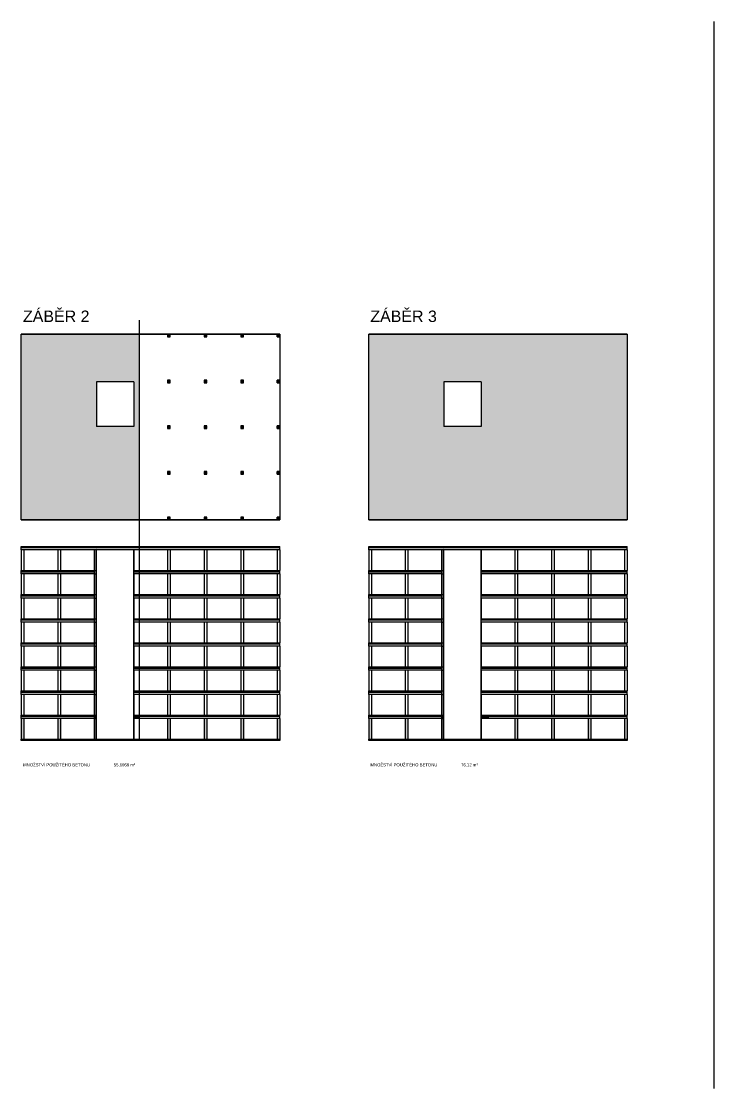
# Model space of a CAD drawing. Header units: millimetres. Extents: x 1924 to 471109, y -30014 to 109986.
# Drawn here: x 246062 to 336938, y -30014 to 109986 of the extents above; entities that cross this region are included whole.
import ezdxf

# ---------------------------------------------------------------- set-up
doc = ezdxf.new("R2010")
doc.units = ezdxf.units.MM
doc.header["$LTSCALE"] = 100
for name, color, linetype, plot in [('neviditelna', 176, 'Continuous', False), ('POJMENOVANI', 255, 'Continuous', False), ('ZAREZYYYY', 255, 'Continuous', False)]:
    doc.layers.add(name, color=color, linetype=linetype, plot=plot)
doc.layers.add('nosne steny', color=140, linetype='Continuous', lineweight=30, plot=False)
doc.layers.add('zabery', color=210, linetype='Continuous')
doc.styles.add('osy', font='arial.ttf', dxfattribs={"height": 400})

msp = doc.modelspace()

# ---------------------------------------------------------------- hatches: boundary and pattern name
at = {"layer": 'neviditelna'}
h = msp.add_hatch(color=3, dxfattribs=at)
h.dxf.hatch_style = 1
h.paths.add_polyline_path([(261512.141, 68933.01), (246062.141, 68933.01), (246062.141, 44583.01), (261512.141, 44583.01)])
h.paths.add_polyline_path([(255912.141, 56833.01), (255912.141, 62683.01), (260812.141, 62683.01), (260812.141, 56833.01)], flags=16)
h.paths.add_polyline_path([(307104.477, 68933.01), (291654.477, 68933.01), (291654.477, 44583.01), (307104.477, 44583.01)])
h.paths.add_polyline_path([(301504.477, 56833.01), (301504.477, 62683.01), (306404.477, 62683.01), (306404.477, 56833.01)], flags=16)
h.paths.add_polyline_path([(307104.477, 44583.01), (325604.477, 44583.01), (325604.477, 68933.01), (307104.477, 68933.01)])
h = msp.add_hatch(color=3, dxfattribs=at)
h.dxf.hatch_style = 1
h.paths.add_polyline_path([(260812.141, 18832.893), (260812.141, 18542.893), (261512.141, 18542.893), (261512.141, 18832.893)])
h.paths.add_polyline_path([(261512.141, 18832.893), (261512.141, 18992.893), (260812.141, 18992.893), (260812.141, 18832.893)])
at = {"layer": 'ZAREZYYYY'}
h = msp.add_hatch(color=1, dxfattribs=at)
h.dxf.hatch_style = 1
h.paths.add_polyline_path([(265612.141, 68933.01), (265262.141, 68933.01), (265262.141, 68583.01), (265612.141, 68583.01)])
h = msp.add_hatch(color=1, dxfattribs=at)
h.dxf.hatch_style = 1
h.paths.add_polyline_path([(270412.141, 68933.01), (270062.141, 68933.01), (270062.141, 68583.01), (270412.141, 68583.01)])
h = msp.add_hatch(color=1, dxfattribs=at)
h.dxf.hatch_style = 1
h.paths.add_polyline_path([(275212.141, 68933.01), (274862.141, 68933.01), (274862.141, 68583.01), (275212.141, 68583.01)])
h = msp.add_hatch(color=1, dxfattribs=at)
h.dxf.hatch_style = 1
h.paths.add_polyline_path([(280012.141, 68933.01), (279662.141, 68933.01), (279662.141, 68583.01), (280012.141, 68583.01)])
h = msp.add_hatch(color=1, dxfattribs=at)
h.dxf.hatch_style = 1
h.paths.add_polyline_path([(265612.141, 62933.01), (265262.141, 62933.01), (265262.141, 62583.01), (265612.141, 62583.01)])
h = msp.add_hatch(color=1, dxfattribs=at)
h.dxf.hatch_style = 1
h.paths.add_polyline_path([(270412.141, 62933.01), (270062.141, 62933.01), (270062.141, 62583.01), (270412.141, 62583.01)])
h = msp.add_hatch(color=1, dxfattribs=at)
h.dxf.hatch_style = 1
h.paths.add_polyline_path([(275212.141, 62933.01), (274862.141, 62933.01), (274862.141, 62583.01), (275212.141, 62583.01)])
h = msp.add_hatch(color=1, dxfattribs=at)
h.dxf.hatch_style = 1
h.paths.add_polyline_path([(280012.141, 62933.01), (279662.141, 62933.01), (279662.141, 62583.01), (280012.141, 62583.01)])
h = msp.add_hatch(color=1, dxfattribs=at)
h.dxf.hatch_style = 1
h.paths.add_polyline_path([(265612.141, 56933.01), (265262.141, 56933.01), (265262.141, 56583.01), (265612.141, 56583.01)])
h = msp.add_hatch(color=1, dxfattribs=at)
h.dxf.hatch_style = 1
h.paths.add_polyline_path([(270412.141, 56933.01), (270062.141, 56933.01), (270062.141, 56583.01), (270412.141, 56583.01)])
h = msp.add_hatch(color=1, dxfattribs=at)
h.dxf.hatch_style = 1
h.paths.add_polyline_path([(275212.141, 56933.01), (274862.141, 56933.01), (274862.141, 56583.01), (275212.141, 56583.01)])
h = msp.add_hatch(color=1, dxfattribs=at)
h.dxf.hatch_style = 1
h.paths.add_polyline_path([(280012.141, 56933.01), (279662.141, 56933.01), (279662.141, 56583.01), (280012.141, 56583.01)])
h = msp.add_hatch(color=1, dxfattribs=at)
h.dxf.hatch_style = 1
h.paths.add_polyline_path([(265612.141, 50933.01), (265262.141, 50933.01), (265262.141, 50583.01), (265612.141, 50583.01)])
h = msp.add_hatch(color=1, dxfattribs=at)
h.dxf.hatch_style = 1
h.paths.add_polyline_path([(270412.141, 50933.01), (270062.141, 50933.01), (270062.141, 50583.01), (270412.141, 50583.01)])
h = msp.add_hatch(color=1, dxfattribs=at)
h.dxf.hatch_style = 1
h.paths.add_polyline_path([(275212.141, 50933.01), (274862.141, 50933.01), (274862.141, 50583.01), (275212.141, 50583.01)])
h = msp.add_hatch(color=1, dxfattribs=at)
h.dxf.hatch_style = 1
h.paths.add_polyline_path([(280012.141, 50933.01), (279662.141, 50933.01), (279662.141, 50583.01), (280012.141, 50583.01)])
h = msp.add_hatch(color=1, dxfattribs=at)
h.dxf.hatch_style = 1
h.paths.add_polyline_path([(265612.141, 44933.01), (265262.141, 44933.01), (265262.141, 44583.01), (265612.141, 44583.01)])
h = msp.add_hatch(color=1, dxfattribs=at)
h.dxf.hatch_style = 1
h.paths.add_polyline_path([(270412.141, 44933.01), (270062.141, 44933.01), (270062.141, 44583.01), (270412.141, 44583.01)])
h = msp.add_hatch(color=1, dxfattribs=at)
h.dxf.hatch_style = 1
h.paths.add_polyline_path([(275212.141, 44933.01), (274862.141, 44933.01), (274862.141, 44583.01), (275212.141, 44583.01)])
h = msp.add_hatch(color=1, dxfattribs=at)
h.dxf.hatch_style = 1
h.paths.add_polyline_path([(280012.141, 44933.01), (279662.141, 44933.01), (279662.141, 44583.01), (280012.141, 44583.01)])
h = msp.add_hatch(color=3, dxfattribs=at)
h.dxf.hatch_style = 1
h.paths.add_polyline_path([(255662.141, 18992.893), (246062.141, 18992.893), (246062.141, 18832.893), (255662.141, 18832.893)])
h = msp.add_hatch(color=3, dxfattribs=at)
h.dxf.hatch_style = 1
h.paths.add_polyline_path([(255662.141, 18992.893), (246062.141, 18992.893), (246062.141, 18832.893), (255662.141, 18832.893)])
h = msp.add_hatch(color=3, dxfattribs=at)
h.dxf.hatch_style = 1
h.paths.add_polyline_path([(255662.141, 18832.893), (246062.141, 18832.893), (246062.141, 18542.893), (255662.141, 18542.893)])
h = msp.add_hatch(color=3, dxfattribs=at)
h.dxf.hatch_style = 1
h.paths.add_polyline_path([(255662.141, 18832.893), (246062.141, 18832.893), (246062.141, 18542.893), (255662.141, 18542.893)])
h = msp.add_hatch(color=1, dxfattribs=at)
h.dxf.hatch_style = 1
h.paths.add_polyline_path([(246412.141, 18542.893), (246062.141, 18542.893), (246062.141, 15832.893), (246412.141, 15832.893)])
at = {"layer": 'ZAREZYYYY', "true_color": 0xcd2027}
h = msp.add_hatch(color=242, dxfattribs=at)
h.dxf.hatch_style = 1
h.paths.add_polyline_path([(246062.141, 15832.893), (246412.141, 15832.893), (246412.141, 18542.893), (246062.141, 18542.893)])
h = msp.add_hatch(color=242, dxfattribs=at)
h.dxf.hatch_style = 1
h.paths.add_polyline_path([(246062.141, 15832.893), (246412.141, 15832.893), (246412.141, 18542.893), (246062.141, 18542.893)])
at = {"layer": 'ZAREZYYYY'}
h = msp.add_hatch(color=1, dxfattribs=at)
h.dxf.hatch_style = 1
h.paths.add_polyline_path([(251212.141, 18542.893), (250862.141, 18542.893), (250862.141, 15832.893), (251212.141, 15832.893)])
at = {"layer": 'ZAREZYYYY', "true_color": 0xcd2027}
h = msp.add_hatch(color=242, dxfattribs=at)
h.dxf.hatch_style = 1
h.paths.add_polyline_path([(250862.141, 15832.893), (251212.141, 15832.893), (251212.141, 18542.893), (250862.141, 18542.893)])
h = msp.add_hatch(color=242, dxfattribs=at)
h.dxf.hatch_style = 1
h.paths.add_polyline_path([(250862.141, 15832.893), (251212.141, 15832.893), (251212.141, 18542.893), (250862.141, 18542.893)])
at = {"layer": 'ZAREZYYYY'}
h = msp.add_hatch(color=3, dxfattribs=at)
h.dxf.hatch_style = 1
h.paths.add_polyline_path([(255912.141, 18992.893), (255662.141, 18992.893), (255662.141, 18542.893), (255912.141, 18542.893)])
h = msp.add_hatch(color=3, dxfattribs=at)
h.dxf.hatch_style = 1
h.paths.add_polyline_path([(255912.141, 18992.893), (255662.141, 18992.893), (255662.141, 18542.893), (255912.141, 18542.893)])
h = msp.add_hatch(color=1, dxfattribs=at)
h.dxf.hatch_style = 1
h.paths.add_polyline_path([(255912.141, 18542.893), (255662.141, 18542.893), (255662.141, 15832.893), (255912.141, 15832.893)])
h = msp.add_hatch(color=1, dxfattribs=at)
h.dxf.hatch_style = 1
h.paths.add_polyline_path([(255912.141, 18542.893), (255662.141, 18542.893), (255662.141, 15832.893), (255912.141, 15832.893)])
h = msp.add_hatch(color=1, dxfattribs=at)
h.dxf.hatch_style = 1
h.paths.add_polyline_path([(265612.141, 18542.893), (265262.141, 18542.893), (265262.141, 15832.893), (265612.141, 15832.893)])
h = msp.add_hatch(color=1, dxfattribs=at)
h.dxf.hatch_style = 1
h.paths.add_polyline_path([(265612.141, 18542.893), (265262.141, 18542.893), (265262.141, 15832.893), (265612.141, 15832.893)])
h = msp.add_hatch(color=1, dxfattribs=at)
h.dxf.hatch_style = 1
h.paths.add_polyline_path([(270412.141, 18542.893), (270062.141, 18542.893), (270062.141, 15832.893), (270412.141, 15832.893)])
h = msp.add_hatch(color=1, dxfattribs=at)
h.dxf.hatch_style = 1
h.paths.add_polyline_path([(270412.141, 18542.893), (270062.141, 18542.893), (270062.141, 15832.893), (270412.141, 15832.893)])
h = msp.add_hatch(color=1, dxfattribs=at)
h.dxf.hatch_style = 1
h.paths.add_polyline_path([(275212.141, 18542.893), (274862.141, 18542.893), (274862.141, 15832.893), (275212.141, 15832.893)])
h = msp.add_hatch(color=1, dxfattribs=at)
h.dxf.hatch_style = 1
h.paths.add_polyline_path([(275212.141, 18542.893), (274862.141, 18542.893), (274862.141, 15832.893), (275212.141, 15832.893)])
h = msp.add_hatch(color=1, dxfattribs=at)
h.dxf.hatch_style = 1
h.paths.add_polyline_path([(279662.141, 15832.893), (280012.141, 15832.893), (280012.141, 18542.893), (279662.141, 18542.893)])
h = msp.add_hatch(color=1, dxfattribs=at)
h.dxf.hatch_style = 1
h.paths.add_polyline_path([(279662.141, 15832.893), (280012.141, 15832.893), (280012.141, 18542.893), (279662.141, 18542.893)])
h = msp.add_hatch(color=3, dxfattribs=at)
h.dxf.hatch_style = 1
h.paths.add_polyline_path([(301254.477, 18992.893), (291654.477, 18992.893), (291654.477, 18832.893), (301254.477, 18832.893)])
h = msp.add_hatch(color=3, dxfattribs=at)
h.dxf.hatch_style = 1
h.paths.add_polyline_path([(301254.477, 18832.893), (291654.477, 18832.893), (291654.477, 18542.893), (301254.477, 18542.893)])
h = msp.add_hatch(color=1, dxfattribs=at)
h.dxf.hatch_style = 1
h.paths.add_polyline_path([(292004.477, 18542.893), (291654.477, 18542.893), (291654.477, 15832.893), (292004.477, 15832.893)])
at = {"layer": 'ZAREZYYYY', "true_color": 0xcd2027}
h = msp.add_hatch(color=242, dxfattribs=at)
h.dxf.hatch_style = 1
h.paths.add_polyline_path([(291654.477, 15832.893), (292004.477, 15832.893), (292004.477, 18542.893), (291654.477, 18542.893)])
h = msp.add_hatch(color=242, dxfattribs=at)
h.dxf.hatch_style = 1
h.paths.add_polyline_path([(291654.477, 15832.893), (292004.477, 15832.893), (292004.477, 18542.893), (291654.477, 18542.893)])
at = {"layer": 'ZAREZYYYY'}
h = msp.add_hatch(color=1, dxfattribs=at)
h.dxf.hatch_style = 1
h.paths.add_polyline_path([(296804.477, 18542.893), (296454.477, 18542.893), (296454.477, 15832.893), (296804.477, 15832.893)])
at = {"layer": 'ZAREZYYYY', "true_color": 0xcd2027}
h = msp.add_hatch(color=242, dxfattribs=at)
h.dxf.hatch_style = 1
h.paths.add_polyline_path([(296454.477, 15832.893), (296804.477, 15832.893), (296804.477, 18542.893), (296454.477, 18542.893)])
h = msp.add_hatch(color=242, dxfattribs=at)
h.dxf.hatch_style = 1
h.paths.add_polyline_path([(296454.477, 15832.893), (296804.477, 15832.893), (296804.477, 18542.893), (296454.477, 18542.893)])
at = {"layer": 'ZAREZYYYY'}
h = msp.add_hatch(color=3, dxfattribs=at)
h.dxf.hatch_style = 1
h.paths.add_polyline_path([(301504.477, 18992.893), (301254.477, 18992.893), (301254.477, 18542.893), (301504.477, 18542.893)])
h = msp.add_hatch(color=1, dxfattribs=at)
h.dxf.hatch_style = 1
h.paths.add_polyline_path([(301504.477, 18542.893), (301254.477, 18542.893), (301254.477, 15832.893), (301504.477, 15832.893)])
h = msp.add_hatch(color=1, dxfattribs=at)
h.dxf.hatch_style = 1
h.paths.add_polyline_path([(301504.477, 18542.893), (301254.477, 18542.893), (301254.477, 15832.893), (301504.477, 15832.893)])
h = msp.add_hatch(color=3, dxfattribs=at)
h.dxf.hatch_style = 1
h.paths.add_polyline_path([(307454.477, 18832.893), (307454.477, 18992.893), (306404.477, 18992.893), (306404.477, 18832.893)])
h = msp.add_hatch(color=3, dxfattribs=at)
h.dxf.hatch_style = 1
h.paths.add_polyline_path([(307454.477, 18542.893), (307454.477, 18832.893), (306404.477, 18832.893), (306404.477, 18542.893)])
h = msp.add_hatch(color=3, dxfattribs=at)
h.dxf.hatch_style = 1
h.paths.add_polyline_path([(325604.477, 18832.893), (325604.477, 18992.893), (307104.477, 18992.893), (307104.477, 18832.893)])
h = msp.add_hatch(color=3, dxfattribs=at)
h.dxf.hatch_style = 1
h.paths.add_polyline_path([(307104.477, 18832.893), (307104.477, 18542.893), (325604.477, 18542.893), (325604.477, 18832.893)])
h = msp.add_hatch(color=1, dxfattribs=at)
h.dxf.hatch_style = 1
h.paths.add_polyline_path([(311204.477, 18542.893), (310854.477, 18542.893), (310854.477, 15832.893), (311204.477, 15832.893)])
h = msp.add_hatch(color=1, dxfattribs=at)
h.dxf.hatch_style = 1
h.paths.add_polyline_path([(316004.477, 18542.893), (315654.477, 18542.893), (315654.477, 15832.893), (316004.477, 15832.893)])
h = msp.add_hatch(color=1, dxfattribs=at)
h.dxf.hatch_style = 1
h.paths.add_polyline_path([(320804.477, 18542.893), (320454.477, 18542.893), (320454.477, 15832.893), (320804.477, 15832.893)])
h = msp.add_hatch(color=1, dxfattribs=at)
h.dxf.hatch_style = 1
h.paths.add_polyline_path([(325254.477, 15832.893), (325604.477, 15832.893), (325604.477, 18542.893), (325254.477, 18542.893)])

# ---------------------------------------------------------------- linework, layer by layer
at = {"layer": 'neviditelna', "lineweight": -3}
msp.add_line((261512.141, 70782.823), (261512.141, 15672.893), dxfattribs=at)
at = {"layer": 'neviditelna'}
for p, q in [((260812.141, 62683.01), (260812.141, 56833.01)), ((306404.477, 62683.01), (306404.477, 56833.01)), ((255662.141, 37952.893), (255912.141, 37952.893)), ((301254.477, 37952.893), (301504.477, 37952.893)), ((255662.141, 37502.893), (255912.141, 37502.893)), ((301254.477, 37502.893), (301504.477, 37502.893)), ((255662.141, 34792.893), (255912.141, 34792.893)), ((255662.141, 34342.893), (255912.141, 34342.893)), ((301254.477, 34792.893), (301504.477, 34792.893)), ((301254.477, 34342.893), (301504.477, 34342.893)), ((255662.141, 31632.893), (255912.141, 31632.893)), ((255662.141, 31182.893), (255912.141, 31182.893)), ((301254.477, 31632.893), (301504.477, 31632.893)), ((301254.477, 31182.893), (301504.477, 31182.893)), ((255662.141, 28472.893), (255912.141, 28472.893)), ((255662.141, 28022.893), (255912.141, 28022.893)), ((301254.477, 28472.893), (301504.477, 28472.893)), ((301254.477, 28022.893), (301504.477, 28022.893)), ((255662.141, 25312.893), (255912.141, 25312.893)), ((301254.477, 25312.893), (301504.477, 25312.893)), ((255662.141, 24862.893), (255912.141, 24862.893)), ((301254.477, 24862.893), (301504.477, 24862.893)), ((255662.141, 22152.893), (255912.141, 22152.893)), ((255662.141, 21702.893), (255912.141, 21702.893)), ((301254.477, 22152.893), (301504.477, 22152.893)), ((301254.477, 21702.893), (301504.477, 21702.893)), ((255662.141, 18992.893), (255912.141, 18992.893)), ((255662.141, 18542.893), (255912.141, 18542.893)), ((301254.477, 18992.893), (301504.477, 18992.893)), ((301254.477, 18542.893), (301504.477, 18542.893))]:
    msp.add_line(p, q, dxfattribs=at)
at = {"layer": 'nosne steny'}
for p, q in [((260812.141, 15832.893), (260812.141, 40662.893)), ((306404.477, 15832.893), (306404.477, 40662.893))]:
    msp.add_line(p, q, dxfattribs=at)
at = {"layer": 'POJMENOVANI'}
msp.add_line((336938.243, 109985.627), (336938.243, -30014.373), dxfattribs=at)
at = {"layer": 'ZAREZYYYY'}
for p, q in [((246412.141, 68933.01), (246062.141, 68933.01)), ((279662.141, 68933.01), (246412.141, 68933.01)), ((251212.141, 68933.01), (250862.141, 68933.01)), ((256012.141, 68933.01), (255662.141, 68933.01)), ((260812.141, 68933.01), (260462.141, 68933.01)), ((265612.141, 68933.01), (265262.141, 68933.01)), ((270412.141, 68933.01), (270062.141, 68933.01)), ((275212.141, 68933.01), (274862.141, 68933.01)), ((280012.141, 68933.01), (279662.141, 68933.01)), ((279662.141, 68583.01), (279662.141, 68933.01)), ((292004.477, 68933.01), (291654.477, 68933.01)), ((325254.477, 68933.01), (292004.477, 68933.01)), ((296804.477, 68933.01), (296454.477, 68933.01)), ((301604.477, 68933.01), (301254.477, 68933.01)), ((306404.477, 68933.01), (306054.477, 68933.01)), ((311204.477, 68933.01), (310854.477, 68933.01)), ((316004.477, 68933.01), (315654.477, 68933.01)), ((320804.477, 68933.01), (320454.477, 68933.01)), ((325604.477, 68933.01), (325254.477, 68933.01)), ((260812.141, 62683.01), (255912.141, 62683.01)), ((255912.141, 62683.01), (255912.141, 56833.01)), ((279662.141, 62583.01), (279662.141, 62933.01)), ((306404.477, 62683.01), (301504.477, 62683.01)), ((301504.477, 62683.01), (301504.477, 56833.01)), ((260812.141, 56833.01), (255912.141, 56833.01)), ((279662.141, 56583.01), (279662.141, 56933.01)), ((306404.477, 56833.01), (301504.477, 56833.01)), ((279662.141, 50583.01), (279662.141, 50933.01)), ((279662.141, 44583.01), (279662.141, 44933.01)), ((246062.141, 44583.01), (246412.141, 44583.01)), ((246412.141, 44583.01), (279662.141, 44583.01)), ((250862.141, 44583.01), (251212.141, 44583.01)), ((255662.141, 44583.01), (256012.141, 44583.01)), ((260462.141, 44583.01), (260812.141, 44583.01)), ((265262.141, 44583.01), (265612.141, 44583.01)), ((270062.141, 44583.01), (270412.141, 44583.01)), ((274862.141, 44583.01), (275212.141, 44583.01)), ((279662.141, 44583.01), (280012.141, 44583.01)), ((291654.477, 44583.01), (292004.477, 44583.01)), ((292004.477, 44583.01), (325254.477, 44583.01)), ((296454.477, 44583.01), (296804.477, 44583.01)), ((301254.477, 44583.01), (301604.477, 44583.01)), ((306054.477, 44583.01), (306404.477, 44583.01)), ((310854.477, 44583.01), (311204.477, 44583.01)), ((315654.477, 44583.01), (316004.477, 44583.01)), ((320454.477, 44583.01), (320804.477, 44583.01)), ((325254.477, 44583.01), (325604.477, 44583.01)), ((246062.141, 40952.893), (246062.141, 41112.893)), ((246062.141, 41112.893), (255912.141, 41112.893)), ((246062.141, 40952.893), (255912.141, 40946.591)), ((246062.141, 40662.893), (246062.141, 40952.893)), ((246062.141, 40662.893), (246062.141, 37952.893)), ((255662.141, 40662.893), (246062.141, 40662.893)), ((246412.141, 40662.893), (246412.141, 37952.893)), ((250862.141, 40662.893), (250862.141, 37952.893)), ((251212.141, 40662.893), (251212.141, 37952.893)), ((280012.141, 40662.893), (255662.141, 40662.893)), ((255662.141, 37952.893), (255662.141, 40662.893)), ((255662.141, 40662.893), (255662.141, 15832.893)), ((255912.141, 41112.893), (280012.141, 41112.893)), ((255912.141, 40952.893), (280012.141, 40952.893)), ((255912.141, 37952.893), (255912.141, 40662.893)), ((260812.141, 40662.893), (260812.141, 37952.893)), ((265262.141, 40662.893), (265262.141, 37952.893)), ((265612.141, 40662.893), (265612.141, 37952.893)), ((270062.141, 40662.893), (270062.141, 37952.893)), ((270412.141, 40662.893), (270412.141, 37952.893)), ((274862.141, 40662.893), (274862.141, 37952.893)), ((275212.141, 40662.893), (275212.141, 37952.893)), ((279662.141, 40662.893), (279662.141, 37952.893)), ((280012.141, 40952.893), (280012.141, 41112.893)), ((280012.141, 40662.893), (280012.141, 40952.893)), ((280012.141, 40662.893), (280012.141, 37952.893)), ((291654.477, 40952.893), (291654.477, 41112.893)), ((291654.477, 41112.893), (301504.477, 41112.893)), ((291654.477, 40952.893), (301504.477, 40946.591)), ((291654.477, 40662.893), (291654.477, 40952.893)), ((291654.477, 40662.893), (291654.477, 37952.893)), ((301254.477, 40662.893), (291654.477, 40662.893)), ((292004.477, 40662.893), (292004.477, 37952.893)), ((296454.477, 40662.893), (296454.477, 37952.893)), ((296804.477, 40662.893), (296804.477, 37952.893)), ((325604.477, 40662.893), (301254.477, 40662.893)), ((301254.477, 37952.893), (301254.477, 40662.893)), ((301254.477, 40662.893), (301254.477, 15832.893)), ((301504.477, 41112.893), (325604.477, 41112.893)), ((301504.477, 40952.893), (325604.477, 40952.893)), ((301504.477, 37952.893), (301504.477, 40662.893)), ((306404.477, 40662.893), (306404.477, 37952.893)), ((310854.477, 40662.893), (310854.477, 37952.893)), ((311204.477, 40662.893), (311204.477, 37952.893)), ((315654.477, 40662.893), (315654.477, 37952.893)), ((316004.477, 40662.893), (316004.477, 37952.893)), ((320454.477, 40662.893), (320454.477, 37952.893)), ((320804.477, 40662.893), (320804.477, 37952.893)), ((325254.477, 40662.893), (325254.477, 37952.893)), ((325604.477, 40952.893), (325604.477, 41112.893)), ((325604.477, 40662.893), (325604.477, 40952.893)), ((325604.477, 40662.893), (325604.477, 37952.893)), ((246062.141, 37792.893), (246062.141, 37952.893)), ((246062.141, 37952.893), (255662.141, 37952.893)), ((255912.141, 34792.893), (255912.141, 37952.893)), ((260812.141, 37952.893), (280012.141, 37952.893)), ((280012.141, 37792.893), (280012.141, 37952.893)), ((291654.477, 37792.893), (291654.477, 37952.893)), ((291654.477, 37952.893), (301254.477, 37952.893)), ((301504.477, 34792.893), (301504.477, 37952.893)), ((306404.477, 37952.893), (325604.477, 37952.893)), ((325604.477, 37792.893), (325604.477, 37952.893)), ((246062.141, 37792.893), (255662.141, 37792.893)), ((246062.141, 37502.893), (246062.141, 37792.893)), ((246062.141, 37502.893), (246062.141, 34792.893)), ((255662.141, 37502.893), (246062.141, 37502.893)), ((246412.141, 37502.893), (246412.141, 34792.893)), ((250862.141, 37502.893), (250862.141, 34792.893)), ((251212.141, 37502.893), (251212.141, 34792.893)), ((255662.141, 34792.893), (255662.141, 37792.893)), ((260812.141, 37792.893), (280012.141, 37792.893)), ((260812.141, 37502.893), (260812.141, 34792.893)), ((280012.141, 37502.893), (260812.141, 37502.893)), ((265262.141, 37502.893), (265262.141, 34792.893)), ((265612.141, 37502.893), (265612.141, 34792.893)), ((270062.141, 37502.893), (270062.141, 34792.893)), ((270412.141, 37502.893), (270412.141, 34792.893)), ((274862.141, 37502.893), (274862.141, 34792.893)), ((275212.141, 37502.893), (275212.141, 34792.893)), ((279662.141, 37502.893), (279662.141, 34792.893)), ((280012.141, 37502.893), (280012.141, 37792.893)), ((280012.141, 37502.893), (280012.141, 34792.893)), ((291654.477, 37792.893), (301254.477, 37792.893)), ((291654.477, 37502.893), (291654.477, 37792.893)), ((291654.477, 37502.893), (291654.477, 34792.893)), ((301254.477, 37502.893), (291654.477, 37502.893)), ((292004.477, 37502.893), (292004.477, 34792.893)), ((296454.477, 37502.893), (296454.477, 34792.893)), ((296804.477, 37502.893), (296804.477, 34792.893)), ((301254.477, 34792.893), (301254.477, 37792.893)), ((306404.477, 37792.893), (325604.477, 37792.893)), ((306404.477, 37502.893), (306404.477, 34792.893)), ((325604.477, 37502.893), (306404.477, 37502.893)), ((310854.477, 37502.893), (310854.477, 34792.893)), ((311204.477, 37502.893), (311204.477, 34792.893)), ((315654.477, 37502.893), (315654.477, 34792.893)), ((316004.477, 37502.893), (316004.477, 34792.893)), ((320454.477, 37502.893), (320454.477, 34792.893)), ((320804.477, 37502.893), (320804.477, 34792.893)), ((325254.477, 37502.893), (325254.477, 34792.893)), ((325604.477, 37502.893), (325604.477, 37792.893)), ((325604.477, 37502.893), (325604.477, 34792.893)), ((246062.141, 34632.893), (246062.141, 34792.893)), ((246062.141, 34792.893), (255662.141, 34792.893)), ((246062.141, 34632.893), (255662.141, 34632.893)), ((246062.141, 34342.893), (246062.141, 34632.893)), ((246062.141, 34342.893), (246062.141, 31632.893)), ((255662.141, 34342.893), (246062.141, 34342.893)), ((246412.141, 34342.893), (246412.141, 31632.893)), ((250862.141, 34342.893), (250862.141, 31632.893)), ((251212.141, 34342.893), (251212.141, 31632.893)), ((255662.141, 31632.893), (255662.141, 34632.893)), ((255912.141, 31632.893), (255912.141, 34792.893)), ((260812.141, 34792.893), (280012.141, 34792.893)), ((260812.141, 34632.893), (280012.141, 34632.893)), ((260812.141, 34342.893), (260812.141, 31632.893)), ((280012.141, 34342.893), (260812.141, 34342.893)), ((265262.141, 34342.893), (265262.141, 31632.893)), ((265612.141, 34342.893), (265612.141, 31632.893)), ((270062.141, 34342.893), (270062.141, 31632.893)), ((270412.141, 34342.893), (270412.141, 31632.893)), ((274862.141, 34342.893), (274862.141, 31632.893)), ((275212.141, 34342.893), (275212.141, 31632.893)), ((279662.141, 34342.893), (279662.141, 31632.893)), ((280012.141, 34632.893), (280012.141, 34792.893)), ((280012.141, 34342.893), (280012.141, 34632.893)), ((280012.141, 34342.893), (280012.141, 31632.893)), ((291654.477, 34632.893), (291654.477, 34792.893)), ((291654.477, 34792.893), (301254.477, 34792.893)), ((291654.477, 34632.893), (301254.477, 34632.893)), ((291654.477, 34342.893), (291654.477, 34632.893)), ((291654.477, 34342.893), (291654.477, 31632.893)), ((301254.477, 34342.893), (291654.477, 34342.893)), ((292004.477, 34342.893), (292004.477, 31632.893)), ((296454.477, 34342.893), (296454.477, 31632.893)), ((296804.477, 34342.893), (296804.477, 31632.893)), ((301254.477, 31632.893), (301254.477, 34632.893)), ((301504.477, 31632.893), (301504.477, 34792.893)), ((306404.477, 34792.893), (325604.477, 34792.893)), ((306404.477, 34632.893), (325604.477, 34632.893)), ((306404.477, 34342.893), (306404.477, 31632.893)), ((325604.477, 34342.893), (306404.477, 34342.893)), ((310854.477, 34342.893), (310854.477, 31632.893)), ((311204.477, 34342.893), (311204.477, 31632.893)), ((315654.477, 34342.893), (315654.477, 31632.893)), ((316004.477, 34342.893), (316004.477, 31632.893)), ((320454.477, 34342.893), (320454.477, 31632.893)), ((320804.477, 34342.893), (320804.477, 31632.893)), ((325254.477, 34342.893), (325254.477, 31632.893)), ((325604.477, 34632.893), (325604.477, 34792.893)), ((325604.477, 34342.893), (325604.477, 34632.893)), ((325604.477, 34342.893), (325604.477, 31632.893)), ((246062.141, 31472.893), (246062.141, 31632.893)), ((246062.141, 31632.893), (255662.141, 31632.893)), ((246062.141, 31472.893), (255662.141, 31472.893)), ((246062.141, 31182.893), (246062.141, 31472.893)), ((246062.141, 31182.893), (246062.141, 28472.893)), ((255662.141, 31182.893), (246062.141, 31182.893)), ((246412.141, 31182.893), (246412.141, 28472.893)), ((250862.141, 31182.893), (250862.141, 28472.893)), ((251212.141, 31182.893), (251212.141, 28472.893)), ((255662.141, 28472.893), (255662.141, 31472.893)), ((255912.141, 28472.893), (255912.141, 31632.893)), ((260812.141, 31632.893), (280012.141, 31632.893)), ((260812.141, 31472.893), (280012.141, 31472.893)), ((260812.141, 31182.893), (260812.141, 28472.893)), ((280012.141, 31182.893), (260812.141, 31182.893)), ((265262.141, 31182.893), (265262.141, 28472.893)), ((265612.141, 31182.893), (265612.141, 28472.893)), ((270062.141, 31182.893), (270062.141, 28472.893)), ((270412.141, 31182.893), (270412.141, 28472.893)), ((274862.141, 31182.893), (274862.141, 28472.893)), ((275212.141, 31182.893), (275212.141, 28472.893)), ((279662.141, 31182.893), (279662.141, 28472.893)), ((280012.141, 31472.893), (280012.141, 31632.893)), ((280012.141, 31182.893), (280012.141, 31472.893)), ((280012.141, 31182.893), (280012.141, 28472.893)), ((291654.477, 31472.893), (291654.477, 31632.893)), ((291654.477, 31632.893), (301254.477, 31632.893)), ((291654.477, 31472.893), (301254.477, 31472.893)), ((291654.477, 31182.893), (291654.477, 31472.893)), ((291654.477, 31182.893), (291654.477, 28472.893)), ((301254.477, 31182.893), (291654.477, 31182.893)), ((292004.477, 31182.893), (292004.477, 28472.893)), ((296454.477, 31182.893), (296454.477, 28472.893)), ((296804.477, 31182.893), (296804.477, 28472.893)), ((301254.477, 28472.893), (301254.477, 31472.893)), ((301504.477, 28472.893), (301504.477, 31632.893)), ((306404.477, 31632.893), (325604.477, 31632.893)), ((306404.477, 31472.893), (325604.477, 31472.893)), ((306404.477, 31182.893), (306404.477, 28472.893)), ((325604.477, 31182.893), (306404.477, 31182.893)), ((310854.477, 31182.893), (310854.477, 28472.893)), ((311204.477, 31182.893), (311204.477, 28472.893)), ((315654.477, 31182.893), (315654.477, 28472.893)), ((316004.477, 31182.893), (316004.477, 28472.893)), ((320454.477, 31182.893), (320454.477, 28472.893)), ((320804.477, 31182.893), (320804.477, 28472.893)), ((325254.477, 31182.893), (325254.477, 28472.893)), ((325604.477, 31472.893), (325604.477, 31632.893)), ((325604.477, 31182.893), (325604.477, 31472.893)), ((325604.477, 31182.893), (325604.477, 28472.893)), ((246062.141, 28312.893), (246062.141, 28472.893)), ((246062.141, 28472.893), (255662.141, 28472.893)), ((246062.141, 28312.893), (255662.141, 28312.893)), ((246062.141, 28022.893), (246062.141, 28312.893)), ((246062.141, 28022.893), (246062.141, 25312.893)), ((255662.141, 28022.893), (246062.141, 28022.893)), ((246412.141, 28022.893), (246412.141, 25312.893)), ((250862.141, 28022.893), (250862.141, 25312.893)), ((251212.141, 28022.893), (251212.141, 25312.893)), ((255662.141, 25312.893), (255662.141, 28312.893)), ((255912.141, 25312.893), (255912.141, 28472.893)), ((260812.141, 28472.893), (280012.141, 28472.893)), ((260812.141, 28312.893), (280012.141, 28312.893)), ((260812.141, 28022.893), (260812.141, 25312.893)), ((280012.141, 28022.893), (260812.141, 28022.893)), ((265262.141, 28022.893), (265262.141, 25312.893)), ((265612.141, 28022.893), (265612.141, 25312.893)), ((270062.141, 28022.893), (270062.141, 25312.893)), ((270412.141, 28022.893), (270412.141, 25312.893)), ((274862.141, 28022.893), (274862.141, 25312.893)), ((275212.141, 28022.893), (275212.141, 25312.893)), ((279662.141, 28022.893), (279662.141, 25312.893)), ((280012.141, 28312.893), (280012.141, 28472.893)), ((280012.141, 28022.893), (280012.141, 28312.893)), ((280012.141, 28022.893), (280012.141, 25312.893)), ((291654.477, 28312.893), (291654.477, 28472.893)), ((291654.477, 28472.893), (301254.477, 28472.893)), ((291654.477, 28312.893), (301254.477, 28312.893)), ((291654.477, 28022.893), (291654.477, 28312.893)), ((291654.477, 28022.893), (291654.477, 25312.893)), ((301254.477, 28022.893), (291654.477, 28022.893)), ((292004.477, 28022.893), (292004.477, 25312.893)), ((296454.477, 28022.893), (296454.477, 25312.893)), ((296804.477, 28022.893), (296804.477, 25312.893)), ((301254.477, 25312.893), (301254.477, 28312.893)), ((301504.477, 25312.893), (301504.477, 28472.893)), ((306404.477, 28472.893), (325604.477, 28472.893)), ((306404.477, 28312.893), (325604.477, 28312.893)), ((306404.477, 28022.893), (306404.477, 25312.893)), ((325604.477, 28022.893), (306404.477, 28022.893)), ((310854.477, 28022.893), (310854.477, 25312.893)), ((311204.477, 28022.893), (311204.477, 25312.893)), ((315654.477, 28022.893), (315654.477, 25312.893)), ((316004.477, 28022.893), (316004.477, 25312.893)), ((320454.477, 28022.893), (320454.477, 25312.893)), ((320804.477, 28022.893), (320804.477, 25312.893)), ((325254.477, 28022.893), (325254.477, 25312.893)), ((325604.477, 28312.893), (325604.477, 28472.893)), ((325604.477, 28022.893), (325604.477, 28312.893)), ((325604.477, 28022.893), (325604.477, 25312.893)), ((246062.141, 25152.893), (246062.141, 25312.893)), ((246062.141, 25312.893), (255662.141, 25312.893)), ((255912.141, 22152.893), (255912.141, 25312.893)), ((260812.141, 25312.893), (280012.141, 25312.893)), ((280012.141, 25152.893), (280012.141, 25312.893)), ((291654.477, 25152.893), (291654.477, 25312.893)), ((291654.477, 25312.893), (301254.477, 25312.893)), ((301504.477, 22152.893), (301504.477, 25312.893)), ((306404.477, 25312.893), (325604.477, 25312.893)), ((325604.477, 25152.893), (325604.477, 25312.893)), ((246062.141, 25152.893), (255662.141, 25152.893)), ((246062.141, 24862.893), (246062.141, 25152.893)), ((246062.141, 24862.893), (246062.141, 22152.893)), ((255662.141, 24862.893), (246062.141, 24862.893)), ((246412.141, 24862.893), (246412.141, 22152.893)), ((250862.141, 24862.893), (250862.141, 22152.893)), ((251212.141, 24862.893), (251212.141, 22152.893)), ((255662.141, 22152.893), (255662.141, 25152.893)), ((260812.141, 25152.893), (280012.141, 25152.893)), ((260812.141, 24862.893), (260812.141, 22152.893)), ((280012.141, 24862.893), (260812.141, 24862.893)), ((265262.141, 24862.893), (265262.141, 22152.893)), ((265612.141, 24862.893), (265612.141, 22152.893)), ((270062.141, 24862.893), (270062.141, 22152.893)), ((270412.141, 24862.893), (270412.141, 22152.893)), ((274862.141, 24862.893), (274862.141, 22152.893)), ((275212.141, 24862.893), (275212.141, 22152.893)), ((279662.141, 24862.893), (279662.141, 22152.893)), ((280012.141, 24862.893), (280012.141, 25152.893)), ((280012.141, 24862.893), (280012.141, 22152.893)), ((291654.477, 25152.893), (301254.477, 25152.893)), ((291654.477, 24862.893), (291654.477, 25152.893)), ((291654.477, 24862.893), (291654.477, 22152.893)), ((301254.477, 24862.893), (291654.477, 24862.893)), ((292004.477, 24862.893), (292004.477, 22152.893)), ((296454.477, 24862.893), (296454.477, 22152.893)), ((296804.477, 24862.893), (296804.477, 22152.893)), ((301254.477, 22152.893), (301254.477, 25152.893)), ((306404.477, 25152.893), (325604.477, 25152.893)), ((306404.477, 24862.893), (306404.477, 22152.893)), ((325604.477, 24862.893), (306404.477, 24862.893)), ((310854.477, 24862.893), (310854.477, 22152.893)), ((311204.477, 24862.893), (311204.477, 22152.893)), ((315654.477, 24862.893), (315654.477, 22152.893)), ((316004.477, 24862.893), (316004.477, 22152.893)), ((320454.477, 24862.893), (320454.477, 22152.893)), ((320804.477, 24862.893), (320804.477, 22152.893)), ((325254.477, 24862.893), (325254.477, 22152.893)), ((325604.477, 24862.893), (325604.477, 25152.893)), ((325604.477, 24862.893), (325604.477, 22152.893)), ((246062.141, 21992.893), (246062.141, 22152.893)), ((246062.141, 22152.893), (255662.141, 22152.893)), ((246062.141, 21992.893), (255662.141, 21992.893)), ((246062.141, 21702.893), (246062.141, 21992.893)), ((246062.141, 21702.893), (246062.141, 18992.893)), ((255662.141, 21702.893), (246062.141, 21702.893)), ((246412.141, 21702.893), (246412.141, 18992.893)), ((250862.141, 21702.893), (250862.141, 18992.893)), ((251212.141, 21702.893), (251212.141, 18992.893)), ((255662.141, 18992.893), (255662.141, 21992.893)), ((255912.141, 18992.893), (255912.141, 22152.893)), ((260812.141, 22152.893), (280012.141, 22152.893)), ((260812.141, 21992.893), (280012.141, 21992.893)), ((260812.141, 21702.893), (260812.141, 18992.893)), ((280012.141, 21702.893), (260812.141, 21702.893)), ((265262.141, 21702.893), (265262.141, 18992.893)), ((265612.141, 21702.893), (265612.141, 18992.893)), ((270062.141, 21702.893), (270062.141, 18992.893)), ((270412.141, 21702.893), (270412.141, 18992.893)), ((274862.141, 21702.893), (274862.141, 18992.893)), ((275212.141, 21702.893), (275212.141, 18992.893)), ((279662.141, 21702.893), (279662.141, 18992.893)), ((280012.141, 21992.893), (280012.141, 22152.893)), ((280012.141, 21702.893), (280012.141, 21992.893)), ((280012.141, 21702.893), (280012.141, 18992.893)), ((291654.477, 21992.893), (291654.477, 22152.893)), ((291654.477, 22152.893), (301254.477, 22152.893)), ((291654.477, 21992.893), (301254.477, 21992.893)), ((291654.477, 21702.893), (291654.477, 21992.893)), ((291654.477, 21702.893), (291654.477, 18992.893)), ((301254.477, 21702.893), (291654.477, 21702.893)), ((292004.477, 21702.893), (292004.477, 18992.893)), ((296454.477, 21702.893), (296454.477, 18992.893)), ((296804.477, 21702.893), (296804.477, 18992.893)), ((301254.477, 18992.893), (301254.477, 21992.893)), ((301504.477, 18992.893), (301504.477, 22152.893)), ((306404.477, 22152.893), (325604.477, 22152.893)), ((306404.477, 21992.893), (325604.477, 21992.893)), ((306404.477, 21702.893), (306404.477, 18992.893)), ((325604.477, 21702.893), (306404.477, 21702.893)), ((310854.477, 21702.893), (310854.477, 18992.893)), ((311204.477, 21702.893), (311204.477, 18992.893)), ((315654.477, 21702.893), (315654.477, 18992.893)), ((316004.477, 21702.893), (316004.477, 18992.893)), ((320454.477, 21702.893), (320454.477, 18992.893)), ((320804.477, 21702.893), (320804.477, 18992.893)), ((325254.477, 21702.893), (325254.477, 18992.893)), ((325604.477, 21992.893), (325604.477, 22152.893)), ((325604.477, 21702.893), (325604.477, 21992.893)), ((325604.477, 21702.893), (325604.477, 18992.893)), ((246062.141, 18832.893), (246062.141, 18992.893)), ((246062.141, 18992.893), (255662.141, 18992.893)), ((246062.141, 18832.893), (255662.141, 18832.893)), ((246062.141, 18542.893), (246062.141, 18832.893)), ((246062.141, 18542.893), (246062.141, 15832.893)), ((255662.141, 18542.893), (246062.141, 18542.893)), ((246412.141, 18542.893), (246412.141, 15832.893)), ((250862.141, 18542.893), (250862.141, 15832.893)), ((251212.141, 18542.893), (251212.141, 15832.893)), ((255662.141, 15832.893), (255662.141, 18832.893)), ((255912.141, 15832.893), (255912.141, 18992.893)), ((260812.141, 18992.893), (280012.141, 18992.893)), ((260812.141, 18832.893), (280012.141, 18832.893)), ((260812.141, 18542.893), (260812.141, 15832.893)), ((280012.141, 18542.893), (260812.141, 18542.893)), ((265262.141, 18542.893), (265262.141, 15832.893)), ((265612.141, 18542.893), (265612.141, 15832.893)), ((270062.141, 18542.893), (270062.141, 15832.893)), ((270412.141, 18542.893), (270412.141, 15832.893)), ((274862.141, 18542.893), (274862.141, 15832.893)), ((275212.141, 18542.893), (275212.141, 15832.893)), ((279662.141, 18542.893), (279662.141, 15832.893)), ((280012.141, 18832.893), (280012.141, 18992.893)), ((280012.141, 18542.893), (280012.141, 18832.893)), ((280012.141, 18542.893), (280012.141, 15832.893)), ((291654.477, 18832.893), (291654.477, 18992.893)), ((291654.477, 18992.893), (301254.477, 18992.893)), ((291654.477, 18832.893), (301254.477, 18832.893)), ((291654.477, 18542.893), (291654.477, 18832.893)), ((291654.477, 18542.893), (291654.477, 15832.893)), ((301254.477, 18542.893), (291654.477, 18542.893)), ((292004.477, 18542.893), (292004.477, 15832.893)), ((296454.477, 18542.893), (296454.477, 15832.893)), ((296804.477, 18542.893), (296804.477, 15832.893)), ((301254.477, 15832.893), (301254.477, 18832.893)), ((301504.477, 15832.893), (301504.477, 18992.893)), ((306404.477, 18992.893), (325604.477, 18992.893)), ((306404.477, 18832.893), (325604.477, 18832.893)), ((306404.477, 18542.893), (306404.477, 15832.893)), ((325604.477, 18542.893), (306404.477, 18542.893)), ((310854.477, 18542.893), (310854.477, 15832.893)), ((311204.477, 18542.893), (311204.477, 15832.893)), ((315654.477, 18542.893), (315654.477, 15832.893)), ((316004.477, 18542.893), (316004.477, 15832.893)), ((320454.477, 18542.893), (320454.477, 15832.893)), ((320804.477, 18542.893), (320804.477, 15832.893)), ((325254.477, 18542.893), (325254.477, 15832.893)), ((325604.477, 18832.893), (325604.477, 18992.893)), ((325604.477, 18542.893), (325604.477, 18832.893)), ((325604.477, 18542.893), (325604.477, 15832.893)), ((246062.141, 15672.893), (246062.141, 15832.893)), ((246062.141, 15832.893), (280012.141, 15832.893)), ((280012.141, 15672.893), (246062.141, 15672.893)), ((280012.141, 15832.893), (280012.141, 15672.893)), ((291654.477, 15672.893), (291654.477, 15832.893)), ((291654.477, 15832.893), (325604.477, 15832.893)), ((325604.477, 15672.893), (291654.477, 15672.893)), ((325604.477, 15832.893), (325604.477, 15672.893))]:
    msp.add_line(p, q, dxfattribs=at)
for points in [[(246062.141, 68933.01), (280012.141, 68933.01), (280012.141, 44583.01), (246062.141, 44583.01)], [(265262.141, 68583.01), (265612.141, 68583.01), (265612.141, 68933.01), (265262.141, 68933.01)], [(270062.141, 68583.01), (270412.141, 68583.01), (270412.141, 68933.01), (270062.141, 68933.01)], [(274862.141, 68583.01), (275212.141, 68583.01), (275212.141, 68933.01), (274862.141, 68933.01)], [(279662.141, 68583.01), (280012.141, 68583.01), (280012.141, 68933.01), (279662.141, 68933.01)], [(291654.477, 68933.01), (325604.477, 68933.01), (325604.477, 44583.01), (291654.477, 44583.01)], [(265262.141, 62583.01), (265612.141, 62583.01), (265612.141, 62933.01), (265262.141, 62933.01)], [(270062.141, 62583.01), (270412.141, 62583.01), (270412.141, 62933.01), (270062.141, 62933.01)], [(274862.141, 62583.01), (275212.141, 62583.01), (275212.141, 62933.01), (274862.141, 62933.01)], [(279662.141, 62583.01), (280012.141, 62583.01), (280012.141, 62933.01), (279662.141, 62933.01)], [(265262.141, 56583.01), (265612.141, 56583.01), (265612.141, 56933.01), (265262.141, 56933.01)], [(270062.141, 56583.01), (270412.141, 56583.01), (270412.141, 56933.01), (270062.141, 56933.01)], [(274862.141, 56583.01), (275212.141, 56583.01), (275212.141, 56933.01), (274862.141, 56933.01)], [(279662.141, 56583.01), (280012.141, 56583.01), (280012.141, 56933.01), (279662.141, 56933.01)], [(265262.141, 50583.01), (265612.141, 50583.01), (265612.141, 50933.01), (265262.141, 50933.01)], [(270062.141, 50583.01), (270412.141, 50583.01), (270412.141, 50933.01), (270062.141, 50933.01)], [(274862.141, 50583.01), (275212.141, 50583.01), (275212.141, 50933.01), (274862.141, 50933.01)], [(279662.141, 50583.01), (280012.141, 50583.01), (280012.141, 50933.01), (279662.141, 50933.01)], [(265262.141, 44583.01), (265612.141, 44583.01), (265612.141, 44933.01), (265262.141, 44933.01)], [(270062.141, 44583.01), (270412.141, 44583.01), (270412.141, 44933.01), (270062.141, 44933.01)], [(274862.141, 44583.01), (275212.141, 44583.01), (275212.141, 44933.01), (274862.141, 44933.01)], [(279662.141, 44583.01), (280012.141, 44583.01), (280012.141, 44933.01), (279662.141, 44933.01)]]:
    msp.add_lwpolyline(points, close=True, dxfattribs=at)

# ---------------------------------------------------------------- texts
at = {"layer": 'POJMENOVANI', "char_height": 400, "attachment_point": 1, "style": 'osy'}
for s, insert in [('MNOŽSTVÍ POUŽITÉHO BETONU                    55,6068 m³', (246298.728, 12660.021)), ('MNOŽSTVÍ POUŽITÉHO BETONU                    76,12 m³', (291891.064, 12660.021))]:
    msp.add_mtext_dynamic_manual_height_columns(s, width=20268.43496, gutter_width=2000, heights=[0], dxfattribs=dict(at, insert=insert))
at = {"layer": 'zabery', "char_height": 1500, "attachment_point": 1, "style": 'osy'}
for s, insert in [('ZÁBĚR 2', (246278.555, 72049.161)), ('ZÁBĚR 3', (291870.892, 72049.161))]:
    msp.add_mtext_dynamic_manual_height_columns(s, width=16275.66238, gutter_width=2000, heights=[1928.953], dxfattribs=dict(at, insert=insert))

doc.saveas('drawing.dxf')
